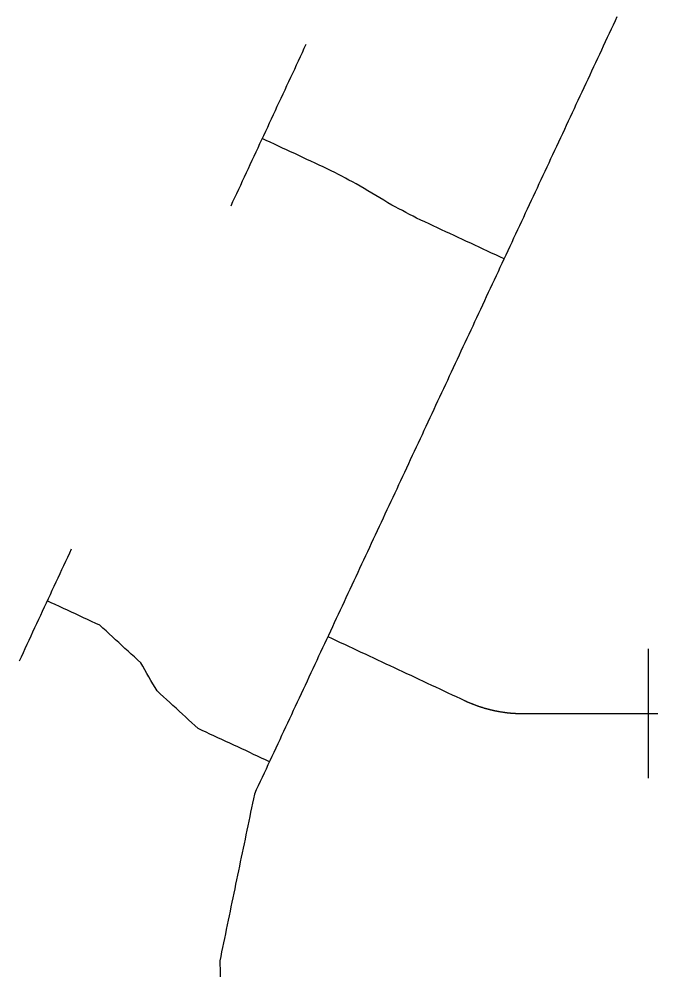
# Model space of a CAD drawing. Extents: x 0 to 368707, y -1 to 358204.
# Drawn here: x 368569.2 to 368707.4, y 357733.1 to 357940.2 of the extents above; entities that cross this region are included whole.
import ezdxf

# ---------------------------------------------------------------- set-up
doc = ezdxf.new("R2010")
doc.units = 0
doc.header["$MEASUREMENT"] = 0
doc.layers.add('3D_LINES', color=3, linetype='Continuous')

msp = doc.modelspace()

# ---------------------------------------------------------------- linework, layer by layer
at = {"layer": '3D_LINES'}
for points in [[(368698.53, 357940.68, 0), (368698.11, 357939.77, 0), (368697.69, 357938.87, 0), (368697.26, 357937.96, 0), (368696.84, 357937.06, 0), (368696.42, 357936.16, 0), (368696, 357935.25, 0), (368695.58, 357934.35, 0), (368695.16, 357933.45, 0), (368694.73, 357932.54, 0), (368694.31, 357931.64, 0), (368693.89, 357930.74, 0), (368693.47, 357929.83, 0), (368693.05, 357928.93, 0), (368692.63, 357928.02, 0), (368692.2, 357927.12, 0), (368691.78, 357926.22, 0), (368691.36, 357925.31, 0), (368690.94, 357924.41, 0), (368690.52, 357923.51, 0), (368690.1, 357922.6, 0), (368689.67, 357921.7, 0), (368689.25, 357920.8, 0), (368688.83, 357919.89, 0), (368688.41, 357918.99, 0), (368687.99, 357918.09, 0), (368687.57, 357917.18, 0), (368687.15, 357916.28, 0), (368686.72, 357915.37, 0), (368686.3, 357914.47, 0), (368685.88, 357913.57, 0), (368685.46, 357912.66, 0), (368685.04, 357911.76, 0), (368684.62, 357910.86, 0), (368684.19, 357909.95, 0), (368683.77, 357909.05, 0), (368683.35, 357908.15, 0), (368682.93, 357907.24, 0), (368682.51, 357906.34, 0), (368682.09, 357905.44, 0), (368681.66, 357904.53, 0), (368681.24, 357903.63, 0), (368680.82, 357902.72, 0), (368680.4, 357901.82, 0), (368679.98, 357900.92, 0), (368679.56, 357900.01, 0), (368679.14, 357899.11, 0), (368678.71, 357898.21, 0), (368678.29, 357897.3, 0), (368677.87, 357896.4, 0), (368677.45, 357895.5, 0), (368677.03, 357894.59, 0), (368676.61, 357893.69, 0), (368676.18, 357892.78, 0), (368675.76, 357891.88, 0), (368675.34, 357890.98, 0), (368674.92, 357890.07, 0), (368674.5, 357889.17, 0), (368674.08, 357888.27, 0), (368673.65, 357887.36, 0), (368673.23, 357886.46, 0), (368672.81, 357885.56, 0), (368672.39, 357884.65, 0), (368671.97, 357883.75, 0), (368671.55, 357882.85, 0), (368671.12, 357881.94, 0), (368670.7, 357881.04, 0), (368670.28, 357880.13, 0), (368669.86, 357879.23, 0), (368669.44, 357878.33, 0), (368669.02, 357877.42, 0), (368668.6, 357876.52, 0), (368668.17, 357875.62, 0), (368667.75, 357874.71, 0), (368667.33, 357873.81, 0), (368666.91, 357872.91, 0), (368666.49, 357872, 0), (368666.07, 357871.1, 0), (368665.64, 357870.19, 0), (368665.22, 357869.29, 0), (368664.8, 357868.39, 0), (368664.38, 357867.48, 0), (368663.96, 357866.58, 0), (368663.54, 357865.68, 0), (368663.11, 357864.77, 0), (368662.69, 357863.87, 0), (368662.27, 357862.97, 0), (368661.85, 357862.06, 0), (368661.43, 357861.16, 0), (368661.01, 357860.26, 0), (368660.59, 357859.35, 0), (368660.16, 357858.45, 0), (368659.74, 357857.54, 0), (368659.32, 357856.64, 0), (368658.9, 357855.74, 0), (368658.48, 357854.83, 0), (368658.06, 357853.93, 0), (368657.63, 357853.03, 0), (368657.21, 357852.12, 0), (368656.79, 357851.22, 0), (368656.37, 357850.32, 0), (368655.95, 357849.41, 0), (368655.53, 357848.51, 0), (368655.1, 357847.6, 0), (368654.68, 357846.7, 0), (368654.26, 357845.8, 0), (368653.84, 357844.89, 0), (368653.42, 357843.99, 0), (368653, 357843.09, 0), (368652.57, 357842.18, 0), (368652.15, 357841.28, 0), (368651.73, 357840.38, 0), (368651.31, 357839.47, 0), (368650.89, 357838.57, 0), (368650.47, 357837.67, 0), (368650.05, 357836.76, 0), (368649.62, 357835.86, 0), (368649.2, 357834.95, 0), (368648.78, 357834.05, 0), (368648.36, 357833.15, 0), (368647.94, 357832.24, 0), (368647.52, 357831.34, 0), (368647.09, 357830.44, 0), (368646.67, 357829.53, 0), (368646.25, 357828.63, 0), (368645.83, 357827.73, 0), (368645.41, 357826.82, 0), (368644.99, 357825.92, 0), (368644.56, 357825.02, 0), (368644.14, 357824.11, 0), (368643.72, 357823.21, 0), (368643.3, 357822.3, 0), (368642.88, 357821.4, 0), (368642.46, 357820.5, 0), (368642.04, 357819.59, 0), (368641.61, 357818.69, 0), (368641.19, 357817.79, 0), (368640.77, 357816.88, 0), (368640.35, 357815.98, 0), (368639.93, 357815.08, 0), (368639.51, 357814.17, 0), (368639.08, 357813.27, 0), (368638.66, 357812.36, 0), (368638.24, 357811.46, 0), (368637.82, 357810.56, 0), (368637.4, 357809.65, 0), (368636.98, 357808.75, 0), (368636.55, 357807.85, 0), (368636.13, 357806.94, 0), (368635.71, 357806.04, 0), (368635.29, 357805.14, 0), (368634.87, 357804.23, 0), (368634.45, 357803.33, 0), (368634.02, 357802.43, 0), (368633.6, 357801.52, 0), (368633.18, 357800.62, 0), (368632.76, 357799.71, 0), (368632.34, 357798.81, 0), (368631.92, 357797.91, 0), (368631.5, 357797, 0), (368631.07, 357796.1, 0), (368630.65, 357795.2, 0), (368630.23, 357794.29, 0), (368629.81, 357793.39, 0), (368629.39, 357792.49, 0), (368628.97, 357791.58, 0), (368628.54, 357790.68, 0), (368628.12, 357789.77, 0), (368627.7, 357788.87, 0), (368627.28, 357787.97, 0), (368626.86, 357787.06, 0), (368626.44, 357786.16, 0), (368626.01, 357785.26, 0), (368625.59, 357784.35, 0), (368625.17, 357783.45, 0), (368624.75, 357782.55, 0), (368624.33, 357781.64, 0), (368623.91, 357780.74, 0), (368623.49, 357779.84, 0), (368623.06, 357778.93, 0), (368622.64, 357778.03, 0), (368622.22, 357777.12, 0), (368621.8, 357776.22, 0), (368621.38, 357775.32, 0), (368620.96, 357774.41, 0), (368620.53, 357773.51, 0), (368620.11, 357772.61, 0), (368619.91, 357771.63, 0), (368619.71, 357770.66, 0), (368619.51, 357769.68, 0), (368619.3, 357768.71, 0), (368619.1, 357767.74, 0), (368618.9, 357766.76, 0), (368618.7, 357765.79, 0), (368618.5, 357764.81, 0), (368618.29, 357763.84, 0), (368618.09, 357762.86, 0), (368617.89, 357761.89, 0), (368617.69, 357760.92, 0), (368617.49, 357759.94, 0), (368617.29, 357758.97, 0), (368617.08, 357757.99, 0), (368616.88, 357757.02, 0), (368616.68, 357756.05, 0), (368616.48, 357755.07, 0), (368616.28, 357754.1, 0), (368616.07, 357753.12, 0), (368615.87, 357752.15, 0), (368615.67, 357751.17, 0), (368615.47, 357750.2, 0), (368615.27, 357749.23, 0), (368615.06, 357748.25, 0), (368614.86, 357747.28, 0), (368614.66, 357746.3, 0), (368614.46, 357745.33, 0), (368614.26, 357744.36, 0), (368614.05, 357743.38, 0), (368613.85, 357742.41, 0), (368613.65, 357741.43, 0), (368613.45, 357740.46, 0), (368613.25, 357739.48, 0), (368613.04, 357738.51, 0), (368612.84, 357737.54, 0), (368612.64, 357736.56, 0), (368612.66, 357735.7, 0), (368612.69, 357734.83, 0), (368612.71, 357733.97, 0), (368612.74, 357733.11, 0)], [(368631.26, 357934.68, 0), (368630.84, 357933.78, 0), (368630.42, 357932.89, 0), (368630.01, 357931.99, 0), (368629.59, 357931.09, 0), (368629.17, 357930.2, 0), (368628.76, 357929.3, 0), (368628.34, 357928.41, 0), (368627.92, 357927.51, 0), (368627.51, 357926.61, 0), (368627.09, 357925.72, 0), (368626.67, 357924.82, 0), (368626.25, 357923.93, 0), (368625.84, 357923.03, 0), (368625.42, 357922.13, 0), (368625, 357921.24, 0), (368624.59, 357920.34, 0), (368624.17, 357919.45, 0), (368623.75, 357918.55, 0), (368623.34, 357917.66, 0), (368622.92, 357916.76, 0), (368622.5, 357915.86, 0), (368622.09, 357914.97, 0), (368621.67, 357914.07, 0), (368621.25, 357913.18, 0), (368620.84, 357912.28, 0), (368620.42, 357911.38, 0), (368620, 357910.49, 0), (368619.59, 357909.59, 0), (368619.17, 357908.7, 0), (368618.75, 357907.8, 0), (368618.34, 357906.9, 0), (368617.92, 357906.01, 0), (368617.5, 357905.11, 0), (368617.09, 357904.22, 0), (368616.67, 357903.32, 0), (368616.25, 357902.42, 0), (368615.84, 357901.53, 0), (368615.42, 357900.63, 0), (368615, 357899.74, 0)], [(368674.11, 357888.35, 0), (368673.21, 357888.77, 0), (368672.31, 357889.18, 0), (368671.41, 357889.6, 0), (368670.51, 357890.02, 0), (368669.61, 357890.44, 0), (368668.71, 357890.86, 0), (368667.81, 357891.28, 0), (368666.9, 357891.7, 0), (368666, 357892.12, 0), (368665.1, 357892.54, 0), (368664.2, 357892.96, 0), (368663.3, 357893.37, 0), (368662.4, 357893.79, 0), (368661.5, 357894.21, 0), (368660.6, 357894.63, 0), (368659.7, 357895.05, 0), (368658.79, 357895.47, 0), (368657.89, 357895.89, 0), (368656.99, 357896.31, 0), (368656.09, 357896.73, 0), (368655.19, 357897.15, 0), (368654.43, 357897.55, 0), (368653.66, 357897.95, 0), (368652.9, 357898.36, 0), (368652.13, 357898.76, 0), (368651.37, 357899.17, 0), (368650.6, 357899.57, 0), (368649.84, 357899.97, 0), (368648.98, 357900.48, 0), (368648.12, 357900.99, 0), (368647.26, 357901.5, 0), (368646.4, 357902.01, 0), (368645.54, 357902.52, 0), (368644.68, 357903.04, 0), (368643.83, 357903.55, 0), (368642.97, 357904.06, 0), (368642.11, 357904.57, 0), (368641.34, 357904.97, 0), (368640.58, 357905.37, 0), (368639.81, 357905.78, 0), (368639.05, 357906.18, 0), (368638.28, 357906.59, 0), (368637.52, 357906.99, 0), (368636.75, 357907.39, 0), (368635.88, 357907.8, 0), (368635, 357908.21, 0), (368634.12, 357908.62, 0), (368633.24, 357909.03, 0), (368632.36, 357909.44, 0), (368631.48, 357909.85, 0), (368630.6, 357910.26, 0), (368629.72, 357910.67, 0), (368628.84, 357911.08, 0), (368627.96, 357911.48, 0), (368627.08, 357911.89, 0), (368626.2, 357912.3, 0), (368625.32, 357912.71, 0), (368624.44, 357913.12, 0), (368623.56, 357913.53, 0), (368622.68, 357913.94, 0), (368621.8, 357914.35, 0)], [(368580.52, 357825.59, 0), (368580.11, 357824.7, 0), (368579.69, 357823.8, 0), (368579.27, 357822.9, 0), (368578.85, 357822, 0), (368578.43, 357821.1, 0), (368578.02, 357820.21, 0), (368577.6, 357819.31, 0), (368577.18, 357818.41, 0), (368576.76, 357817.51, 0), (368576.35, 357816.61, 0), (368575.93, 357815.72, 0), (368575.51, 357814.82, 0), (368575.09, 357813.92, 0), (368574.68, 357813.02, 0), (368574.26, 357812.12, 0), (368573.84, 357811.23, 0), (368573.42, 357810.33, 0), (368573.01, 357809.43, 0), (368572.59, 357808.53, 0), (368572.17, 357807.63, 0), (368571.75, 357806.74, 0), (368571.33, 357805.84, 0), (368570.92, 357804.94, 0), (368570.5, 357804.04, 0), (368570.08, 357803.14, 0), (368569.66, 357802.25, 0), (368569.25, 357801.35, 0)], [(368623.38, 357779.62, 0), (368622.53, 357780.02, 0), (368621.67, 357780.41, 0), (368620.81, 357780.81, 0), (368619.95, 357781.21, 0), (368619.1, 357781.61, 0), (368618.24, 357782.01, 0), (368617.38, 357782.41, 0), (368616.52, 357782.81, 0), (368615.67, 357783.21, 0), (368614.81, 357783.6, 0), (368613.95, 357784, 0), (368613.1, 357784.4, 0), (368612.24, 357784.8, 0), (368611.38, 357785.2, 0), (368610.52, 357785.6, 0), (368609.67, 357786, 0), (368608.81, 357786.4, 0), (368607.95, 357786.79, 0), (368607.27, 357787.42, 0), (368606.59, 357788.04, 0), (368605.9, 357788.67, 0), (368605.22, 357789.29, 0), (368604.54, 357789.92, 0), (368603.85, 357790.54, 0), (368603.17, 357791.17, 0), (368602.49, 357791.79, 0), (368601.81, 357792.41, 0), (368601.12, 357793.04, 0), (368600.44, 357793.66, 0), (368599.76, 357794.29, 0), (368599.07, 357794.91, 0), (368598.63, 357795.67, 0), (368598.19, 357796.44, 0), (368597.75, 357797.2, 0), (368597.31, 357797.96, 0), (368596.87, 357798.72, 0), (368596.43, 357799.48, 0), (368595.99, 357800.25, 0), (368595.55, 357801.01, 0), (368594.86, 357801.63, 0), (368594.18, 357802.26, 0), (368593.5, 357802.88, 0), (368592.82, 357803.51, 0), (368592.13, 357804.13, 0), (368591.45, 357804.75, 0), (368590.77, 357805.38, 0), (368590.08, 357806, 0), (368589.4, 357806.63, 0), (368588.72, 357807.25, 0), (368588.04, 357807.88, 0), (368587.35, 357808.5, 0), (368586.67, 357809.13, 0), (368585.8, 357809.53, 0), (368584.92, 357809.94, 0), (368584.05, 357810.34, 0), (368583.18, 357810.75, 0), (368582.3, 357811.16, 0), (368581.43, 357811.56, 0), (368580.56, 357811.97, 0), (368579.68, 357812.37, 0), (368578.81, 357812.78, 0), (368577.94, 357813.19, 0), (368577.07, 357813.59, 0), (368576.19, 357814, 0), (368575.32, 357814.4, 0)], [(368636.01, 357806.68, 0), (368636.91, 357806.26, 0), (368637.8, 357805.84, 0), (368638.7, 357805.42, 0), (368639.59, 357805.01, 0), (368640.49, 357804.59, 0), (368641.38, 357804.17, 0), (368642.28, 357803.75, 0), (368643.17, 357803.33, 0), (368644.07, 357802.91, 0), (368644.97, 357802.49, 0), (368645.86, 357802.07, 0), (368646.76, 357801.65, 0), (368647.65, 357801.23, 0), (368648.55, 357800.81, 0), (368649.44, 357800.4, 0), (368650.34, 357799.98, 0), (368651.23, 357799.56, 0), (368652.13, 357799.14, 0), (368653.02, 357798.72, 0), (368653.92, 357798.3, 0), (368654.82, 357797.88, 0), (368655.71, 357797.46, 0), (368656.61, 357797.04, 0), (368657.5, 357796.62, 0), (368658.4, 357796.2, 0), (368659.29, 357795.78, 0), (368660.19, 357795.37, 0), (368661.08, 357794.95, 0), (368661.98, 357794.53, 0), (368662.87, 357794.11, 0), (368663.77, 357793.69, 0), (368664.67, 357793.27, 0), (368665.56, 357792.85, 0), (368665.65, 357792.81, 0), (368665.74, 357792.77, 0), (368665.83, 357792.73, 0), (368665.92, 357792.68, 0), (368666.01, 357792.64, 0), (368666.1, 357792.6, 0), (368666.19, 357792.56, 0), (368666.29, 357792.52, 0), (368666.38, 357792.48, 0), (368666.47, 357792.44, 0), (368666.56, 357792.41, 0), (368666.65, 357792.37, 0), (368666.74, 357792.33, 0), (368666.84, 357792.29, 0), (368666.93, 357792.25, 0), (368667.02, 357792.21, 0), (368667.11, 357792.18, 0), (368667.2, 357792.14, 0), (368667.3, 357792.1, 0), (368667.39, 357792.07, 0), (368667.48, 357792.03, 0), (368667.58, 357792, 0), (368667.67, 357791.96, 0), (368667.76, 357791.93, 0), (368667.85, 357791.89, 0), (368667.95, 357791.86, 0), (368668.04, 357791.82, 0), (368668.13, 357791.79, 0), (368668.23, 357791.76, 0), (368668.32, 357791.72, 0), (368668.42, 357791.69, 0), (368668.51, 357791.66, 0), (368668.6, 357791.62, 0), (368668.7, 357791.59, 0), (368668.79, 357791.56, 0), (368668.89, 357791.53, 0), (368668.98, 357791.5, 0), (368669.08, 357791.47, 0), (368669.17, 357791.44, 0), (368669.27, 357791.41, 0), (368669.36, 357791.38, 0), (368669.46, 357791.35, 0), (368669.55, 357791.32, 0), (368669.65, 357791.29, 0), (368669.74, 357791.26, 0), (368669.84, 357791.23, 0), (368669.93, 357791.21, 0), (368670.03, 357791.18, 0), (368670.12, 357791.15, 0), (368670.22, 357791.12, 0), (368670.32, 357791.1, 0), (368670.41, 357791.07, 0), (368670.51, 357791.05, 0), (368670.6, 357791.02, 0), (368670.7, 357790.99, 0), (368670.8, 357790.97, 0), (368670.89, 357790.95, 0), (368670.99, 357790.92, 0), (368671.09, 357790.9, 0), (368671.18, 357790.87, 0), (368671.28, 357790.85, 0), (368671.38, 357790.83, 0), (368671.47, 357790.8, 0), (368671.57, 357790.78, 0), (368671.67, 357790.76, 0), (368671.76, 357790.74, 0), (368671.86, 357790.72, 0), (368671.96, 357790.7, 0), (368672.06, 357790.67, 0), (368672.15, 357790.65, 0), (368672.25, 357790.63, 0), (368672.35, 357790.61, 0), (368672.45, 357790.59, 0), (368672.54, 357790.58, 0), (368672.64, 357790.56, 0), (368672.74, 357790.54, 0), (368672.84, 357790.52, 0), (368672.93, 357790.5, 0), (368673.03, 357790.48, 0), (368673.13, 357790.47, 0), (368673.23, 357790.45, 0), (368673.33, 357790.43, 0), (368673.42, 357790.42, 0), (368673.52, 357790.4, 0), (368673.62, 357790.39, 0), (368673.72, 357790.37, 0), (368673.82, 357790.36, 0), (368673.92, 357790.34, 0), (368674.01, 357790.33, 0), (368674.11, 357790.31, 0), (368674.21, 357790.3, 0), (368674.31, 357790.29, 0), (368674.41, 357790.27, 0), (368674.51, 357790.26, 0), (368674.61, 357790.25, 0), (368674.71, 357790.24, 0), (368674.8, 357790.22, 0), (368674.9, 357790.21, 0), (368675, 357790.2, 0), (368675.1, 357790.19, 0), (368675.2, 357790.18, 0), (368675.3, 357790.17, 0), (368675.4, 357790.16, 0), (368675.5, 357790.15, 0), (368675.6, 357790.14, 0), (368675.69, 357790.13, 0), (368675.79, 357790.12, 0), (368675.89, 357790.12, 0), (368675.99, 357790.11, 0), (368676.09, 357790.1, 0), (368676.19, 357790.09, 0), (368676.29, 357790.09, 0), (368676.39, 357790.08, 0), (368676.49, 357790.08, 0), (368676.59, 357790.07, 0), (368676.69, 357790.06, 0), (368676.79, 357790.06, 0), (368676.89, 357790.05, 0), (368676.99, 357790.05, 0), (368677.08, 357790.05, 0), (368677.18, 357790.04, 0), (368677.28, 357790.04, 0), (368677.38, 357790.04, 0), (368677.48, 357790.03, 0), (368677.58, 357790.03, 0), (368677.68, 357790.03, 0), (368677.78, 357790.03, 0), (368677.88, 357790.02, 0), (368677.98, 357790.02, 0), (368678.08, 357790.02, 0), (368678.18, 357790.02, 0), (368678.28, 357790.02, 0), (368679.25, 357790.02, 0), (368680.22, 357790.02, 0), (368681.19, 357790.02, 0), (368682.16, 357790.02, 0), (368683.13, 357790.02, 0), (368684.1, 357790.02, 0), (368685.07, 357790.02, 0), (368686.04, 357790.02, 0), (368687.01, 357790.02, 0), (368687.98, 357790.02, 0), (368688.95, 357790.02, 0), (368689.92, 357790.02, 0), (368690.89, 357790.02, 0), (368691.86, 357790.02, 0), (368692.83, 357790.02, 0), (368693.8, 357790.02, 0), (368694.77, 357790.02, 0), (368695.74, 357790.02, 0), (368696.71, 357790.02, 0), (368697.68, 357790.02, 0), (368698.65, 357790.02, 0), (368699.62, 357790.02, 0), (368700.59, 357790.02, 0), (368701.56, 357790.02, 0), (368702.52, 357790.02, 0), (368703.49, 357790.02, 0), (368704.46, 357790.02, 0), (368705.43, 357790.02, 0), (368706.4, 357790.02, 0), (368707.37, 357790.02, 0)], [(368705.37, 357776.05, 0), (368705.37, 357777.05, 0), (368705.37, 357778.05, 0), (368705.37, 357779.05, 0), (368705.37, 357780.04, 0), (368705.37, 357781.04, 0), (368705.37, 357782.04, 0), (368705.37, 357783.04, 0), (368705.37, 357784.04, 0), (368705.37, 357785.03, 0), (368705.37, 357786.03, 0), (368705.37, 357787.03, 0), (368705.37, 357788.03, 0), (368705.37, 357789.02, 0), (368705.37, 357790.02, 0), (368705.37, 357791.02, 0), (368705.37, 357792.02, 0), (368705.37, 357793.01, 0), (368705.37, 357794.01, 0), (368705.37, 357795.01, 0), (368705.37, 357796.01, 0), (368705.37, 357797.01, 0), (368705.37, 357798, 0), (368705.37, 357799, 0), (368705.37, 357800, 0), (368705.37, 357801, 0), (368705.37, 357801.99, 0), (368705.37, 357802.99, 0), (368705.37, 357803.99, 0)]]:
    msp.add_polyline3d(points, dxfattribs=at)

doc.saveas('drawing.dxf')
